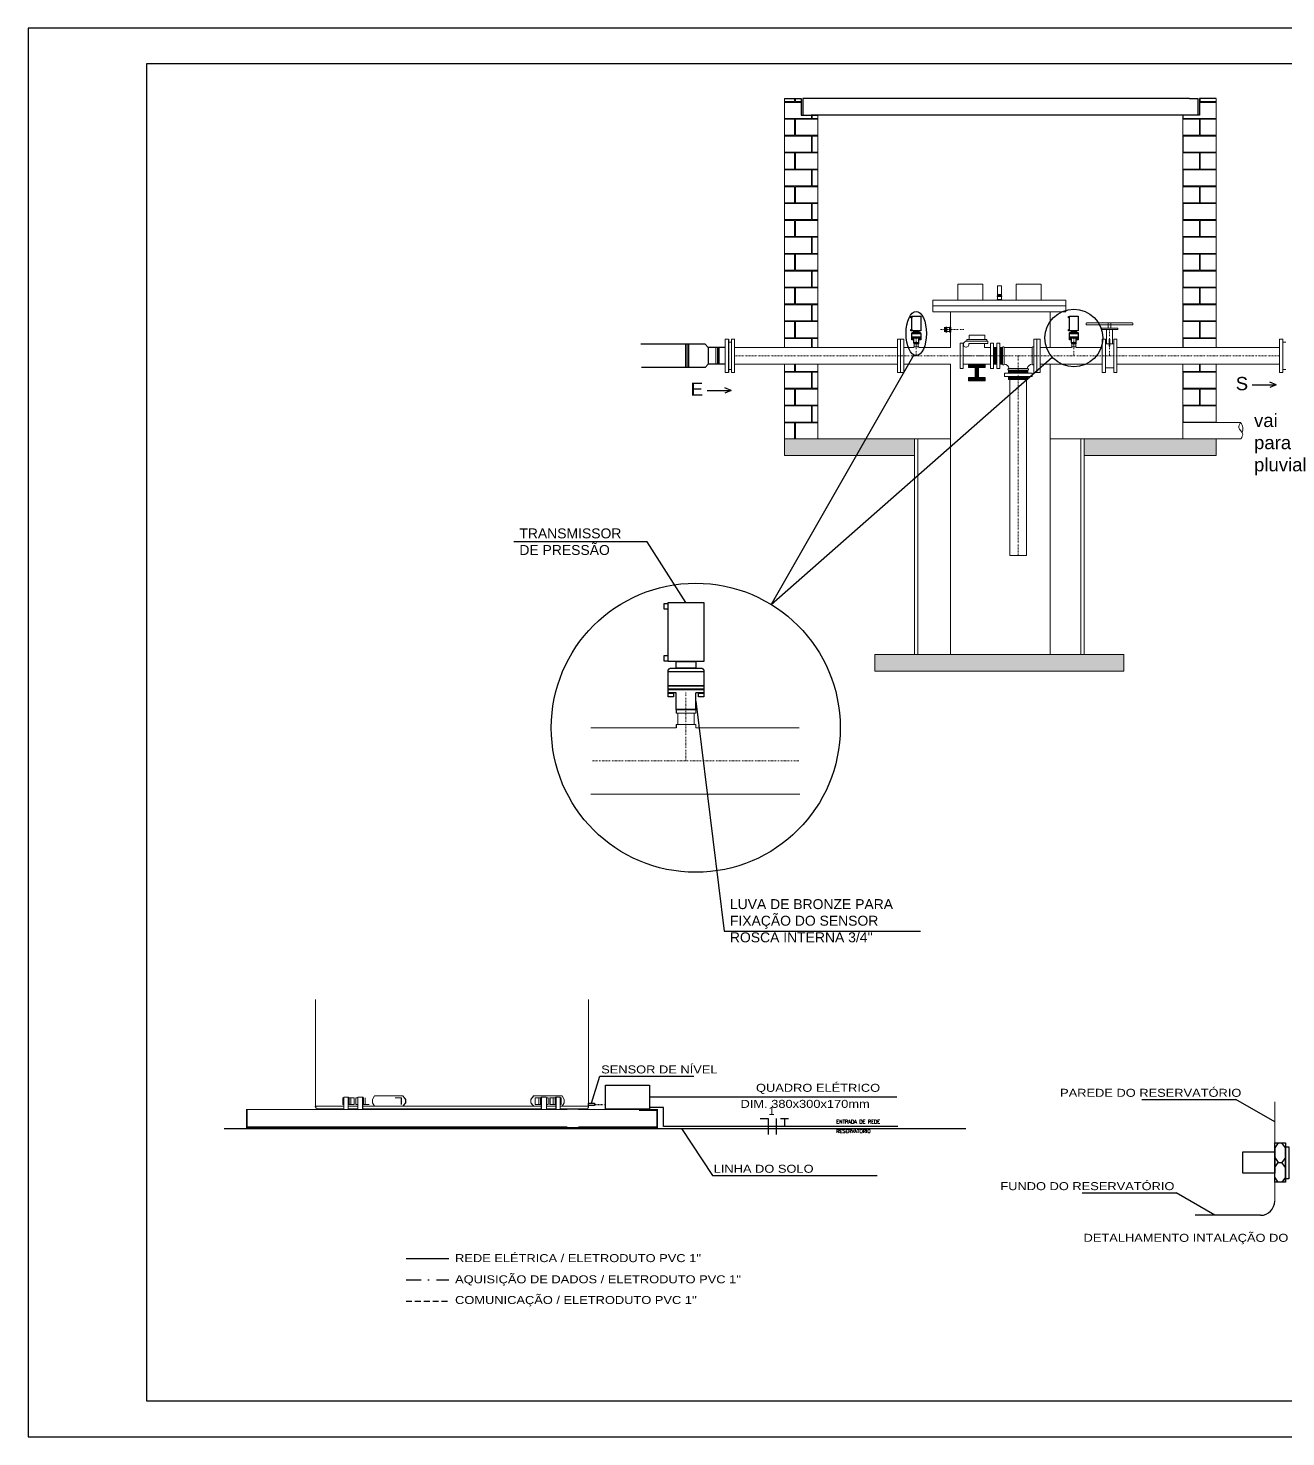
# Model space of a CAD drawing. Header units: millimetres. Extents: x 100 to 940, y 100 to 694.
# Drawn here: x 100 to 630, y 100 to 694 of the extents above; entities that cross this region are included whole.
import ezdxf
from ezdxf.enums import TextEntityAlignment as Align

# ---------------------------------------------------------------- set-up
doc = ezdxf.new("R2010")
doc.units = ezdxf.units.MM
doc.linetypes.add('DASHDOT', pattern=[25.4, 12.7, -6.35, 0, -6.35])
doc.linetypes.add('DASHED', pattern=[0.75, 0.5, -0.25])
for name, color, linetype in [('25', 2, 'Continuous'), ('ELE', 7, 'Continuous'), ('TXT', 2, 'Continuous')]:
    doc.layers.add(name, color=color, linetype=linetype)
for name, color, linetype, lineweight in [('BAR-EIXOS', 8, 'DASHDOT', 13), ('BAR-PECAS', 4, 'Continuous', 13), ('EQUIP', 200, 'Continuous', 15), ('ESTRUT', 136, 'Continuous', 15), ('MANTA', 252, 'Continuous', 15), ('REG120-160', 4, 'Continuous', 13)]:
    doc.layers.add(name, color=color, linetype=linetype, lineweight=lineweight)
doc.styles.add('25CL', font='ROMANS.shx', dxfattribs={"height": 2.5})
doc.styles.add('ACAD', font='ACADFON1.SHX')
doc.styles.add('REGUA120', font='ROMNS850', dxfattribs={"width": 1.2})
doc.styles.get("Standard").update_dxf_attribs({"font": 'arial.ttf'})

msp = doc.modelspace()

# ---------------------------------------------------------------- hatches: boundary and pattern name
at = {"lineweight": 9}
h = msp.add_hatch(dxfattribs=at)
h.set_pattern_fill('AR-B816C', color=20, scale=0.035, style=0)
h.set_pattern_definition([(0, (8758.834, 6658.0705), (7.112, 7.112), [13.890625, -0.333375]), (0, (8751.722, 6658.404), (7.112, 7.112), [13.890625, -0.333375]), (90, (8758.834, 6658.0705), (-7.112, 7.112), [-7.445375, 6.778625]), (90, (8758.501, 6658.0705), (-7.112, 7.112), [-7.445375, 6.778625])])
h.paths.add_polyline_path([(432.95, 657.3), (425.95, 657.3), (425.95, 664.3), (418.95, 664.3), (418.95, 559.3), (432.95, 559.3)])
h.paths.add_polyline_path([(432.95, 552.3), (418.95, 552.3), (418.95, 520.8), (429.45, 520.8), (432.95, 520.8)])
h.paths.add_polyline_path([(600.95, 664.3), (593.95, 664.3), (593.95, 657.3), (586.95, 657.3), (586.95, 559.29), (600.95, 559.29)])
h.paths.add_polyline_path([(600.95, 552.29), (598.99, 552.29), (586.95, 552.29), (586.95, 527.67), (600.95, 527.67)])
h = msp.add_hatch(dxfattribs=at)
h.set_pattern_fill('AR-CONC', color=256, scale=0.035, style=0)
h.set_pattern_definition([(50, (8744.783, 6678.022), (6.3764634, -0.557868), [0.66675, -7.33425]), (355, (8744.783, 6678.022), (-1.233499, 6.6869825), [0.5334, -5.8674]), (100.451, (8745.314, 6677.9757), (5.1429876, 6.129084), [0.56665, -6.23315]), (46.1842, (8744.783, 6679.8), (9.4877664, -1.4714815), [1.000125, -11.001375]), (96.6356, (8745.5735, 6679.678), (8.309148, 8.6598945), [0.849975, -9.349725]), (351.184, (8744.783, 6679.8), (8.309161, 8.659879), [0.8001, -8.8011]), (21, (8745.672, 6679.3557), (5.3065208, -3.5792931), [0.66675, -7.33425]), (326, (8745.672, 6679.3557), (2.163071, 6.446579), [0.5334, -5.8674]), (71.4514, (8746.114, 6679.0574), (7.469577, 2.8673), [0.56665, -6.23315]), (37.5, (8744.7829, 6678.0222), (0.1081011, 2.95942636), [0, -5.79628, 0, -5.9563, 0, -5.889625]), (7.5, (8744.783, 6678.0222), (2.3386882, 3.5063201), [0, -3.39598, 0, -5.66293, 0, -2.244725]), (327.5, (8742.8004, 6678.0222), (4.74567083, -0.20050604), [0, -2.2225, 0, -6.9342, 0, -9.20115]), (317.5, (8741.9114, 6678.022), (5.1845213, 0.8899272), [0, -2.88925, 0, -4.60502, 0, -6.53415])])
h.paths.add_polyline_path([(473.83, 520.8), (429.45, 520.8), (418.95, 520.8), (418.95, 513.8), (473.83, 513.8)])
h.paths.add_polyline_path([(600.95, 520.8), (545.28, 520.8), (545.28, 513.8), (600.95, 513.8)])
h.paths.add_polyline_path([(562.06, 429.8), (457.06, 429.8), (457.06, 422.8), (562.06, 422.8)])
at = {"layer": 'BAR-PECAS', "lineweight": 9, "ltscale": 0.05}
msp.add_hatch(color=256, dxfattribs=at).paths.add_polyline_path([(500.78, 550.9), (503.58, 550.9), (503.58, 552.3), (496.58, 552.3), (496.58, 550.9), (499.38, 550.9), (499.38, 546.7), (496.58, 546.7), (496.58, 545.3), (503.58, 545.3), (503.58, 546.7), (500.78, 546.7)])

# ---------------------------------------------------------------- linework, layer by layer
at = {"color": 1}
for p, q in [((472.63, 565.21), (476.41, 565.21)), ((539.09, 565.2), (542.87, 565.2)), ((369.86, 422.62), (384.98, 422.62))]:
    msp.add_line(p, q, dxfattribs=at)
for p, q in [((385.54, 560.73), (358.42, 560.73)), ((377.84, 560.73), (377.84, 550.86)), ((378.49, 560.73), (378.49, 550.86)), ((385.54, 560.73), (386.82, 559.3)), ((394.01, 559.3), (386.82, 559.3)), ((386.82, 559.3), (386.82, 552.3)), ((390.65, 559.3), (390.65, 552.3)), ((391.3, 559.3), (391.3, 552.3)), ((395.32, 562.8), (395.32, 548.79)), ((473.52, 556.15), (413.31, 450.97)), ((413.31, 450.97), (531.86, 555.28)), ((385.54, 550.86), (358.72, 550.86)), ((385.54, 550.86), (386.82, 552.3)), ((394.01, 552.3), (386.82, 552.3)), ((386.39, 541.18), (396.42, 541.18)), ((396.42, 541.18), (393.75, 542.35)), ((396.42, 541.18), (393.75, 540.02)), ((616.25, 543.55), (626.28, 543.55)), ((626.28, 543.55), (623.61, 544.71)), ((626.28, 543.55), (623.61, 542.39)), ((361.11, 477.32), (304.79, 477.32)), ((377.42, 451.74), (361.11, 477.32)), ((381.54, 410.16), (393.58, 313.19)), ((393.58, 313.19), (476.27, 313.19)), ((337.63, 240.73), (341.11, 252.12)), ((341.11, 252.12), (380.7, 252.12)), ((466.35, 243.19), (362.07, 243.19)), ((569.68, 242.26), (609.27, 242.26)), ((625.7, 232.75), (609.27, 242.26)), ((182.72, 230.04), (495.5, 230.04)), ((375.47, 230.04), (388.54, 210.25)), ((388.54, 210.25), (458.09, 210.25)), ((544.48, 202.91), (584.07, 202.91)), ((600.51, 193.4), (584.07, 202.91))]:
    msp.add_line(p, q)
at = {"color": 2}
for p, q in [((473.49, 561.22), (473.49, 562.97)), ((475.55, 561.22), (473.49, 561.22)), ((475.55, 561.22), (475.55, 562.97)), ((539.95, 561.21), (539.95, 562.96)), ((542.01, 561.21), (539.95, 561.21)), ((542.01, 561.21), (542.01, 562.96)), ((373.3, 406.66), (373.3, 413.66)), ((381.54, 406.66), (381.54, 413.66)), ((381.54, 406.66), (373.3, 406.66)), ((627.2, 223.92), (625.7, 221.86)), ((625.7, 221.86), (625.7, 217.72)), ((630.2, 221.86), (628.7, 223.92)), ((625.7, 217.72), (627.2, 215.67)), ((625.7, 213.61), (627.2, 215.67)), ((627.2, 215.67), (628.7, 215.67)), ((630.2, 217.72), (628.7, 215.67)), ((630.2, 213.61), (628.7, 215.67)), ((627.2, 207.42), (625.7, 209.47)), ((630.2, 209.47), (628.7, 207.42)), ((630.2, 207.42), (630.2, 209.47))]:
    msp.add_line(p, q, dxfattribs=at)
at = {"color": 2, "linetype": 'DASHDOT', "ltscale": 0.05}
msp.add_line((338.9, 240.19), (343.53, 240.19), dxfattribs=at)
at = {"color": 5}
for p, q in [((367.99, 238.82), (362.07, 238.82)), ((367.99, 230.86), (367.99, 238.82)), ((466.79, 230.86), (367.99, 230.86)), ((259.36, 175.25), (277.36, 175.25))]:
    msp.add_line(p, q, dxfattribs=at)
at = {"color": 6}
msp.add_line((619.7, 193.4), (592.21, 193.4), dxfattribs=at)
at = {"color": 2, "linetype": 'DASHDOT', "ltscale": 0.5}
msp.add_line((259.36, 166.25), (277.36, 166.25), dxfattribs=at)
at = {"color": 4, "linetype": 'DASHED', "ltscale": 5}
msp.add_line((259.36, 157.25), (277.36, 157.25), dxfattribs=at)
for points in [[(100, 100), (940, 100), (940, 693.94), (100, 693.94)], [(150, 679), (925, 679), (925, 115), (150, 115)], [(343.53, 238.11), (343.53, 248.28), (362.07, 248.28), (362.07, 238.11)]]:
    msp.add_lwpolyline(points, close=True)
for points in [[(418.95, 664.3), (425.95, 664.3), (425.95, 657.3), (432.95, 657.3)], [(430.15, 664.3), (426.65, 664.3), (426.65, 657.3), (430.15, 657.3)], [(589.75, 664.3), (589.75, 664.3), (430.15, 664.3)], [(600.95, 664.3), (593.95, 664.3), (593.95, 657.3), (586.95, 657.3)], [(589.75, 664.3), (593.25, 664.3), (593.25, 657.3), (589.75, 657.3)], [(589.75, 657.3), (430.15, 657.3)], [(488.95, 567.87), (488.95, 565.81)]]:
    msp.add_lwpolyline(points)
at = {"color": 252, "true_color": 0x8c8c8c}
for points in [[(472.21, 572.39), (472.6, 572.39), (472.6, 571.8), (472.21, 571.8)], [(538.67, 572.38), (539.06, 572.38), (539.06, 571.79), (538.67, 571.79)], [(472.21, 566.91), (472.6, 566.91), (472.6, 566.33), (472.21, 566.33)], [(538.67, 566.91), (539.06, 566.91), (539.06, 566.32), (538.67, 566.32)], [(473.22, 562.94), (473.22, 562.55), (472.63, 562.55), (472.63, 562.94)], [(476.41, 562.94), (476.41, 562.55), (475.83, 562.55), (475.83, 562.94)], [(539.68, 562.93), (539.68, 562.54), (539.09, 562.54), (539.09, 562.93)], [(542.87, 562.93), (542.87, 562.54), (542.29, 562.54), (542.29, 562.93)], [(368.17, 451.32), (369.72, 451.32), (369.72, 448.99), (368.17, 448.99)], [(368.17, 429.44), (369.72, 429.44), (369.72, 427.1), (368.17, 427.1)], [(372.2, 413.52), (372.2, 411.98), (369.86, 411.98), (369.86, 413.52)], [(384.98, 413.52), (384.98, 411.98), (382.65, 411.98), (382.65, 413.52)]]:
    msp.add_lwpolyline(points, close=True, dxfattribs=at)
at = {"color": 1}
for points in [[(472.63, 566.3), (472.63, 572.49), (476.41, 572.49), (476.41, 566.3)], [(539.09, 566.29), (539.09, 572.48), (542.87, 572.48), (542.87, 566.29)], [(473.49, 566.3), (475.55, 566.3), (475.55, 565.6), (473.49, 565.6)], [(539.95, 566.29), (542.02, 566.29), (542.02, 565.59), (539.95, 565.59)], [(369.86, 426.96), (369.86, 451.74), (384.98, 451.74), (384.98, 426.96)], [(373.29, 426.96), (381.55, 426.96), (381.55, 424.16), (373.29, 424.16)]]:
    msp.add_lwpolyline(points, close=True, dxfattribs=at)
for points in [[(472.98, 565.6), (476.06, 565.6, -0.414214), (476.41, 565.25), (476.41, 563.78, -0.414214), (476.34, 563.71), (472.7, 563.71, -0.414214), (472.63, 563.78), (472.63, 565.25, -0.414214)], [(539.44, 565.59), (542.52, 565.59, -0.414214), (542.87, 565.24), (542.87, 563.77, -0.414214), (542.8, 563.7), (539.16, 563.7, -0.414214), (539.09, 563.77), (539.09, 565.24, -0.414214)], [(472.7, 563.71), (476.34, 563.71, -0.414214), (476.41, 563.64), (476.41, 563.36), (472.63, 563.36), (472.63, 563.64, -0.414214)], [(539.16, 563.7), (542.8, 563.7, -0.414214), (542.87, 563.63), (542.87, 563.35), (539.09, 563.35), (539.09, 563.63, -0.414214)], [(371.26, 424.16), (383.58, 424.16, -0.414214), (384.98, 422.76), (384.98, 416.88, -0.414214), (384.7, 416.6), (370.14, 416.6, -0.414214), (369.86, 416.88), (369.86, 422.76, -0.414214)], [(370.14, 416.6), (384.7, 416.6, -0.414214), (384.98, 416.32), (384.98, 415.2), (369.86, 415.2), (369.86, 416.32, -0.414214)]]:
    msp.add_lwpolyline(points, format="xyb", close=True, dxfattribs=at)
at = {"color": 2}
for points in [[(473.49, 562.97), (472.63, 562.97), (472.63, 563.32), (476.41, 563.32), (476.41, 562.97), (475.55, 562.97)], [(539.95, 562.96), (539.09, 562.96), (539.09, 563.31), (542.87, 563.31), (542.87, 562.96), (542.01, 562.96)], [(373.3, 413.66), (369.86, 413.66), (369.86, 415.06), (384.98, 415.06), (384.98, 413.66), (381.54, 413.66)]]:
    msp.add_lwpolyline(points, dxfattribs=at)
at = {"color": 4}
for points in [[(539.95, 561.18), (539.95, 560.84)], [(539.95, 559.63), (539.95, 559.29)], [(373.3, 406.52), (373.3, 405.15)], [(373.3, 400.34), (373.3, 398.97)]]:
    msp.add_lwpolyline(points, dxfattribs=at)
at = {"color": 2}
for points in [[(336.37, 239.66), (336.37, 240.73), (338.9, 240.73), (338.9, 239.66)], [(625.7, 211.17), (612.2, 211.17), (612.2, 220.17), (625.7, 220.17)], [(630.2, 207.42), (625.7, 207.42), (625.7, 223.92), (630.2, 223.92)], [(631.63, 208.77), (630.2, 208.77), (630.2, 222.27), (631.63, 222.27)]]:
    msp.add_lwpolyline(points, close=True, dxfattribs=at)
for centre, radius in [((540.98, 563.31), 12.16), ((381.54, 398.97), 60.94)]:
    msp.add_circle(centre, radius)
at = {"color": 6}
msp.add_arc((619.7, 199.4), 6, 270, 0, dxfattribs=at)
msp.add_ellipse((474.52, 565.21), major_axis=(0, -9.32), ratio=0.461802)
at = {"layer": 'BAR-EIXOS', "lineweight": 13, "ltscale": 0.05}
for p, q in [((484.76, 566.84), (494.64, 566.84)), ((556.03, 555.79), (556.03, 566.72)), ((556.03, 555.79), (556.03, 566.72)), ((474.52, 555.8), (474.52, 563.03)), ((540.98, 555.79), (540.98, 563.02)), ((627.78, 555.8), (397.93, 555.8)), ((493.01, 555.8), (511.62, 555.8)), ((517.52, 471.56), (517.52, 555.79)), ((377.42, 384.97), (377.42, 413.9)), ((424.97, 384.97), (337.86, 384.97))]:
    msp.add_line(p, q, dxfattribs=at)
at = {"layer": 'BAR-PECAS', "ltscale": 0.05}
for p, q in [((418.95, 664.3), (418.95, 559.3)), ((600.95, 664.3), (600.95, 559.29)), ((432.95, 657.3), (432.95, 559.3)), ((586.95, 657.3), (586.95, 559.29)), ((492.07, 586.07), (492.07, 579.2)), ((502.61, 586.07), (492.11, 586.07)), ((502.61, 586.07), (502.61, 579.2)), ((508.75, 585.32), (510.47, 585.32)), ((508.75, 585.32), (510.47, 585.32)), ((508.75, 582.57), (508.75, 585.32)), ((508.75, 582.57), (508.75, 585.32)), ((508.75, 581.89), (508.75, 582.57)), ((508.75, 581.89), (508.75, 582.57)), ((510.47, 581.89), (510.47, 585.32)), ((510.47, 581.89), (510.47, 585.32)), ((516.61, 586.07), (527.11, 586.07)), ((516.61, 586.07), (516.61, 579.2)), ((527.15, 586.07), (527.15, 579.2)), ((481.56, 579.2), (537.66, 579.2)), ((481.56, 579.2), (537.55, 579.2)), ((481.56, 576.8), (481.56, 579.2)), ((481.56, 576.8), (481.56, 579.2)), ((481.56, 576.8), (537.66, 576.8)), ((537.55, 576.8), (481.56, 576.8)), ((481.56, 576.8), (537.55, 576.8)), ((481.56, 576.8), (537.55, 576.8)), ((537.55, 576.8), (481.56, 576.8)), ((481.56, 576.8), (537.55, 576.8)), ((481.56, 574.39), (481.56, 576.8)), ((481.56, 574.39), (481.56, 576.8)), ((510.64, 581.09), (508.58, 581.09)), ((510.64, 581.09), (508.58, 581.09)), ((508.58, 581.09), (508.58, 580.75)), ((508.58, 581.09), (508.58, 580.75)), ((508.75, 580.75), (508.58, 580.75)), ((508.75, 580.75), (508.58, 580.75)), ((510.64, 579.54), (508.58, 579.54)), ((510.64, 579.54), (508.58, 579.54)), ((508.58, 579.54), (508.58, 579.2)), ((508.58, 579.54), (508.58, 579.2)), ((508.75, 579.2), (508.58, 579.2)), ((508.75, 579.2), (508.58, 579.2)), ((508.75, 581.89), (508.75, 581.09)), ((508.75, 581.89), (508.75, 581.09)), ((508.75, 581.66), (510.47, 581.66)), ((508.75, 581.66), (510.47, 581.66)), ((510.47, 581.6), (508.75, 581.6)), ((510.47, 581.6), (508.75, 581.6)), ((510.47, 581.5), (508.75, 581.5)), ((510.47, 581.5), (508.75, 581.5)), ((510.47, 581.4), (508.75, 581.4)), ((510.47, 581.4), (508.75, 581.4)), ((510.47, 581.3), (508.75, 581.3)), ((510.47, 581.3), (508.75, 581.3)), ((510.47, 581.19), (508.75, 581.19)), ((510.47, 581.19), (508.75, 581.19)), ((508.75, 580.75), (510.47, 580.75)), ((508.75, 580.75), (510.47, 580.75)), ((508.75, 579.54), (508.75, 580.75)), ((508.75, 579.54), (508.75, 580.75)), ((508.75, 579.2), (510.47, 579.2)), ((508.75, 579.2), (510.47, 579.2)), ((510.47, 581.09), (510.47, 581.89)), ((510.47, 581.09), (510.47, 581.89)), ((510.47, 579.54), (510.47, 580.75)), ((510.47, 580.75), (510.64, 580.75)), ((510.47, 580.75), (510.64, 580.75)), ((510.47, 579.54), (510.47, 580.75)), ((510.47, 579.2), (510.64, 579.2)), ((510.47, 579.2), (510.64, 579.2)), ((510.64, 581.09), (510.64, 580.75)), ((510.64, 581.09), (510.64, 580.75)), ((510.64, 579.54), (510.64, 579.2)), ((510.64, 579.54), (510.64, 579.2)), ((537.66, 576.8), (537.66, 579.2)), ((537.66, 574.39), (537.66, 576.8)), ((481.56, 574.39), (488.95, 574.39)), ((481.56, 574.39), (488.95, 574.39)), ((488.95, 574.39), (530.95, 574.39)), ((488.95, 559.3), (488.95, 574.39)), ((488.95, 559.3), (488.95, 574.39)), ((530.16, 574.39), (537.66, 574.39)), ((530.16, 574.39), (537.55, 574.39)), ((530.95, 574.39), (530.95, 559.29)), ((487.06, 567.7), (486.26, 567.7)), ((487.06, 567.7), (486.26, 567.7)), ((486.26, 565.99), (487.06, 565.99)), ((486.26, 565.99), (487.06, 565.99)), ((486.49, 565.99), (486.49, 567.7)), ((486.49, 565.99), (486.49, 567.7)), ((486.54, 567.7), (486.54, 565.99)), ((486.54, 567.7), (486.54, 565.99)), ((486.65, 567.7), (486.65, 565.99)), ((486.65, 567.7), (486.65, 565.99)), ((486.75, 567.7), (486.75, 565.99)), ((486.75, 567.7), (486.75, 565.99)), ((486.85, 567.7), (486.85, 565.99)), ((486.85, 567.7), (486.85, 565.99)), ((486.96, 567.7), (486.96, 565.99)), ((486.96, 567.7), (486.96, 565.99)), ((486.96, 567.7), (486.96, 565.99)), ((486.96, 567.7), (486.96, 565.99)), ((487.06, 567.87), (487.06, 565.81)), ((487.06, 567.87), (487.06, 565.81)), ((487.06, 567.87), (487.06, 565.81)), ((487.06, 567.87), (487.06, 565.81)), ((487.06, 567.87), (487.06, 565.81)), ((487.06, 567.87), (487.06, 565.81)), ((487.06, 567.87), (487.4, 567.87)), ((487.06, 567.87), (487.4, 567.87)), ((487.06, 567.87), (487.4, 567.87)), ((487.06, 567.87), (487.4, 567.87)), ((487.06, 567.87), (487.4, 567.87)), ((487.06, 567.87), (487.4, 567.87)), ((487.06, 565.81), (487.4, 565.81)), ((487.06, 565.81), (487.4, 565.81)), ((487.06, 565.81), (487.4, 565.81)), ((487.06, 565.81), (487.4, 565.81)), ((487.06, 565.81), (487.4, 565.81)), ((487.06, 565.81), (487.4, 565.81)), ((487.4, 567.7), (487.4, 567.87)), ((487.4, 567.7), (487.4, 567.87)), ((487.4, 567.7), (487.4, 567.87)), ((487.4, 567.7), (487.4, 567.87)), ((487.4, 567.7), (487.4, 567.87)), ((487.4, 567.7), (487.4, 567.87)), ((487.4, 565.99), (487.4, 567.7)), ((487.4, 565.99), (487.4, 567.7)), ((487.4, 565.99), (487.4, 567.7)), ((487.4, 565.99), (487.4, 567.7)), ((487.4, 565.99), (487.4, 567.7)), ((487.4, 565.99), (487.4, 567.7)), ((488.6, 567.7), (487.4, 567.7)), ((488.6, 567.7), (487.4, 567.7)), ((488.6, 567.7), (487.4, 567.7)), ((488.6, 567.7), (487.4, 567.7)), ((488.6, 567.7), (487.4, 567.7)), ((488.6, 567.7), (487.4, 567.7)), ((488.6, 565.99), (487.4, 565.99)), ((488.6, 565.99), (487.4, 565.99)), ((488.6, 565.99), (487.4, 565.99)), ((487.4, 565.99), (487.4, 565.81)), ((487.4, 565.99), (487.4, 565.81)), ((487.4, 565.99), (487.4, 565.81)), ((487.4, 565.99), (487.4, 565.81)), ((487.4, 565.99), (487.4, 565.81)), ((487.4, 565.99), (487.4, 565.81)), ((488.6, 565.99), (487.4, 565.99)), ((488.6, 565.99), (487.4, 565.99)), ((488.6, 565.99), (487.4, 565.99)), ((488.6, 567.87), (488.6, 565.81)), ((488.6, 567.87), (488.6, 565.81)), ((488.6, 567.87), (488.95, 567.87)), ((488.6, 567.87), (488.95, 567.87)), ((488.6, 565.81), (488.95, 565.81)), ((488.6, 565.81), (488.95, 565.81)), ((496.77, 564.45), (496.77, 562.73)), ((500.08, 564.45), (496.77, 564.45)), ((500.08, 564.45), (496.77, 564.45)), ((496.77, 564.45), (496.77, 562.73)), ((500.08, 564.45), (503.4, 564.45)), ((500.08, 564.45), (503.4, 564.45)), ((503.4, 564.45), (503.4, 562.73)), ((503.4, 564.45), (503.4, 562.73)), ((559.53, 567.46), (552.52, 567.46)), ((559.53, 567.46), (552.52, 567.46)), ((552.52, 567.46), (552.52, 566.85)), ((552.52, 567.46), (552.52, 566.85)), ((552.52, 566.85), (559.53, 566.85)), ((552.52, 566.85), (559.53, 566.85)), ((557.25, 566.85), (554.8, 566.85)), ((557.25, 566.85), (554.8, 566.85)), ((554.8, 566.85), (554.8, 560.8)), ((554.8, 566.85), (554.8, 560.8)), ((556.57, 569.66), (555.49, 569.66)), ((556.57, 569.66), (555.49, 569.66)), ((555.49, 569.66), (555.49, 567.46)), ((555.49, 569.66), (555.49, 567.46)), ((555.49, 567.46), (556.57, 567.46)), ((555.49, 567.46), (556.57, 567.46)), ((556.57, 567.46), (556.57, 569.66)), ((556.57, 567.46), (556.57, 569.66)), ((557.25, 560.8), (557.25, 566.85)), ((557.25, 560.8), (557.25, 566.85)), ((559.53, 566.85), (559.53, 567.46)), ((559.53, 566.85), (559.53, 567.46)), ((377.18, 560.73), (377.18, 550.86)), ((390, 559.3), (390, 552.3)), ((395.32, 562.8), (394.01, 562.8)), ((394.01, 562.8), (394.01, 548.79)), ((396.63, 561.61), (395.33, 561.61)), ((397.93, 562.8), (396.62, 562.8)), ((396.62, 562.8), (396.62, 548.79)), ((396.62, 548.79), (396.62, 562.8)), ((397.93, 548.79), (397.93, 562.8)), ((466.62, 559.3), (397.93, 559.3)), ((467.93, 562.79), (466.62, 562.79)), ((467.93, 562.79), (466.62, 562.79)), ((466.62, 562.79), (466.62, 548.79)), ((467.93, 562.79), (467.93, 548.78)), ((467.93, 548.79), (467.93, 562.79)), ((467.93, 562.79), (469.23, 562.79)), ((467.93, 562.79), (469.23, 562.79)), ((467.93, 559.84), (467.93, 551.73)), ((469.23, 548.78), (469.23, 562.79)), ((469.23, 551.73), (469.23, 559.84)), ((473.49, 559.3), (469.23, 559.3)), ((475.55, 561.19), (473.49, 561.19)), ((475.55, 561.19), (473.49, 561.19)), ((475.55, 561.19), (473.49, 561.19)), ((475.55, 561.19), (473.49, 561.19)), ((475.55, 561.19), (473.49, 561.19)), ((475.55, 561.19), (473.49, 561.19)), ((473.49, 561.19), (473.49, 560.84)), ((473.49, 561.19), (473.49, 560.84)), ((473.49, 561.19), (473.49, 560.84)), ((473.49, 561.19), (473.49, 560.84)), ((473.49, 561.19), (473.49, 560.84)), ((473.49, 561.19), (473.49, 560.84)), ((473.66, 560.84), (473.49, 560.84)), ((473.66, 560.84), (473.49, 560.84)), ((473.66, 560.84), (473.49, 560.84)), ((473.66, 560.84), (473.49, 560.84)), ((473.66, 560.84), (473.49, 560.84)), ((473.66, 560.84), (473.49, 560.84)), ((475.55, 559.64), (473.49, 559.64)), ((475.55, 559.64), (473.49, 559.64)), ((473.49, 559.64), (473.49, 559.3)), ((473.49, 559.64), (473.49, 559.3)), ((473.66, 560.84), (475.38, 560.84)), ((473.66, 560.84), (475.38, 560.84)), ((473.66, 560.84), (475.38, 560.84)), ((473.66, 560.84), (475.38, 560.84)), ((473.66, 560.84), (475.38, 560.84)), ((473.66, 560.84), (475.38, 560.84)), ((473.66, 559.64), (473.66, 560.84)), ((473.66, 559.64), (473.66, 560.84)), ((473.66, 559.64), (473.66, 560.84)), ((473.66, 559.64), (473.66, 560.84)), ((473.66, 559.64), (473.66, 560.84)), ((473.66, 559.64), (473.66, 560.84)), ((475.38, 559.64), (475.38, 560.84)), ((475.38, 559.64), (475.38, 560.84)), ((475.38, 559.64), (475.38, 560.84)), ((475.38, 560.84), (475.55, 560.84)), ((475.38, 560.84), (475.55, 560.84)), ((475.38, 560.84), (475.55, 560.84)), ((475.38, 560.84), (475.55, 560.84)), ((475.38, 560.84), (475.55, 560.84)), ((475.38, 560.84), (475.55, 560.84)), ((475.38, 559.64), (475.38, 560.84)), ((475.38, 559.64), (475.38, 560.84)), ((475.38, 559.64), (475.38, 560.84)), ((475.55, 561.19), (475.55, 560.84)), ((475.55, 561.19), (475.55, 560.84)), ((475.55, 561.19), (475.55, 560.84)), ((475.55, 561.19), (475.55, 560.84)), ((475.55, 561.19), (475.55, 560.84)), ((475.55, 561.19), (475.55, 560.84)), ((475.55, 559.64), (475.55, 559.3)), ((475.55, 559.64), (475.55, 559.3)), ((488.95, 559.3), (475.55, 559.3)), ((494.31, 561.08), (493.01, 561.08)), ((494.31, 561.08), (493.01, 561.08)), ((493.01, 561.08), (493.01, 553.46)), ((493.01, 561.08), (493.01, 550.51)), ((494.31, 550.51), (494.31, 561.08)), ((495.22, 562.03), (495.22, 561.68)), ((495.22, 562.03), (504.68, 562.03)), ((495.22, 562.03), (504.68, 562.03)), ((495.22, 562.03), (495.22, 561.68)), ((495.89, 562.73), (495.89, 562.03)), ((500.08, 562.73), (495.89, 562.73)), ((500.08, 562.73), (495.89, 562.73)), ((495.89, 562.73), (495.89, 562.03)), ((499.95, 561), (496.64, 561)), ((499.95, 561), (496.64, 561)), ((499.95, 561), (504.68, 561)), ((499.95, 561), (504.68, 561)), ((500.08, 562.73), (504.28, 562.73)), ((500.08, 562.73), (504.28, 562.73)), ((503.31, 561), (503.31, 559.3)), ((504.68, 561), (503.31, 561)), ((504.68, 561), (503.31, 561)), ((503.31, 561), (503.31, 559.3)), ((503.31, 559.3), (505.86, 559.3)), ((503.31, 559.3), (505.86, 559.3)), ((504.28, 562.73), (504.28, 562.03)), ((504.28, 562.73), (504.28, 562.03)), ((504.68, 562.03), (504.68, 561)), ((504.68, 562.03), (504.68, 561)), ((507.16, 561.08), (505.86, 561.08)), ((507.16, 561.08), (505.86, 561.08)), ((505.86, 561.08), (505.86, 550.51)), ((507.16, 550.51), (507.16, 561.08)), ((507.16, 559.3), (508.47, 559.3)), ((507.16, 559.3), (508.47, 559.3)), ((507.44, 559.3), (507.44, 552.3)), ((507.78, 559.3), (507.78, 552.3)), ((508.12, 559.3), (508.12, 552.3)), ((508.47, 561.08), (509.77, 561.08)), ((508.47, 561.08), (509.77, 561.08)), ((508.47, 550.51), (508.47, 561.08)), ((509.77, 561.08), (509.77, 550.51)), ((509.77, 559.3), (510.93, 559.3)), ((509.77, 559.3), (510.93, 559.3)), ((510.11, 559.3), (510.11, 552.3)), ((510.46, 559.3), (510.46, 552.3)), ((510.8, 559.3), (510.8, 552.3)), ((510.93, 559.29), (510.93, 552.23)), ((523.43, 559.29), (511.61, 559.29)), ((511.61, 559.29), (511.62, 552.29)), ((523.43, 559.29), (523.43, 552.29)), ((524.12, 562.79), (525.42, 562.79)), ((524.12, 562.79), (525.42, 562.79)), ((524.12, 551.73), (524.12, 562.79)), ((524.12, 548.79), (524.12, 562.79)), ((525.42, 562.79), (526.73, 562.79)), ((525.42, 562.79), (526.73, 562.79)), ((525.42, 562.79), (525.42, 551.73)), ((525.42, 551.73), (525.42, 562.79)), ((525.42, 551.73), (525.42, 562.79)), ((525.42, 562.79), (525.42, 548.79)), ((526.73, 562.79), (526.73, 551.73)), ((526.73, 562.79), (526.73, 548.79)), ((530.95, 559.29), (526.73, 559.29)), ((530.95, 559.29), (539.95, 559.29)), ((542.01, 561.18), (539.95, 561.18)), ((542.01, 561.18), (539.95, 561.18)), ((542.01, 561.18), (539.95, 561.18)), ((542.01, 561.18), (539.95, 561.18)), ((542.01, 561.18), (539.95, 561.18)), ((542.01, 561.18), (539.95, 561.18)), ((542.01, 561.18), (539.95, 561.18)), ((542.01, 561.18), (539.95, 561.18)), ((542.01, 561.18), (539.95, 561.18)), ((542.01, 561.18), (539.95, 561.18)), ((540.13, 559.63), (540.13, 560.84)), ((540.13, 559.63), (540.13, 560.84)), ((540.13, 560.84), (541.84, 560.84)), ((540.13, 560.84), (541.84, 560.84)), ((540.13, 560.84), (541.84, 560.84)), ((540.13, 560.84), (541.84, 560.84)), ((540.13, 559.63), (540.13, 560.84)), ((540.13, 559.63), (540.13, 560.84)), ((541.84, 559.63), (541.84, 560.84)), ((541.84, 559.63), (541.84, 560.84)), ((541.84, 560.84), (542.01, 560.84)), ((541.84, 560.84), (542.01, 560.84)), ((541.84, 560.84), (542.01, 560.84)), ((541.84, 560.84), (542.01, 560.84)), ((541.84, 559.63), (541.84, 560.84)), ((541.84, 559.63), (541.84, 560.84)), ((542.01, 561.18), (542.01, 560.84)), ((542.01, 561.18), (542.01, 560.84)), ((542.01, 561.18), (542.01, 560.84)), ((542.01, 561.18), (542.01, 560.84)), ((542.01, 559.63), (542.01, 559.29)), ((542.01, 559.63), (542.01, 559.29)), ((552.9, 559.29), (542.01, 559.29)), ((554.28, 562.79), (552.97, 562.79)), ((554.28, 562.79), (552.97, 562.79)), ((552.97, 562.79), (552.97, 548.79)), ((552.97, 559.85), (552.97, 551.73)), ((554.28, 548.79), (554.28, 562.79)), ((554.28, 560.8), (555.85, 560.8)), ((554.28, 560.8), (555.85, 560.8)), ((554.28, 551.73), (554.28, 559.85)), ((556.2, 562.79), (555.85, 562.79)), ((556.2, 562.79), (555.85, 562.79)), ((555.85, 562.79), (555.85, 559.86)), ((555.85, 562.79), (555.85, 559.86)), ((555.85, 559.86), (556.2, 559.86)), ((555.85, 559.86), (556.2, 559.86)), ((556.2, 559.86), (556.2, 562.79)), ((556.2, 559.86), (556.2, 562.79)), ((556.2, 560.8), (557.78, 560.8)), ((556.2, 560.8), (557.78, 560.8)), ((559.08, 562.79), (557.78, 562.79)), ((559.08, 562.79), (557.78, 562.79)), ((557.78, 562.79), (557.78, 548.79)), ((557.78, 559.85), (557.78, 551.73)), ((559.08, 548.79), (559.08, 562.79)), ((559.08, 551.73), (559.08, 559.85)), ((559.08, 559.29), (603.07, 559.29)), ((559.08, 559.29), (627.78, 559.29)), ((614.67, 559.29), (598.99, 559.29)), ((627.78, 562.79), (627.78, 548.79)), ((629.08, 562.79), (627.78, 562.79)), ((629.07, 561.61), (630.38, 561.61)), ((629.08, 548.79), (629.08, 562.79)), ((629.08, 562.79), (629.08, 548.79)), ((466.62, 557.87), (466.62, 549.75)), ((467.93, 549.75), (467.93, 557.87)), ((494.31, 553.46), (494.31, 558.14)), ((505.86, 558.14), (505.86, 553.46)), ((507.16, 553.46), (507.16, 558.14)), ((507.44, 556.35), (507.44, 555.24)), ((507.78, 556.35), (507.78, 555.24)), ((508.12, 556.35), (508.12, 555.24)), ((508.47, 553.46), (508.47, 558.14)), ((509.77, 558.14), (509.77, 553.46)), ((510.11, 556.35), (510.11, 555.24)), ((510.46, 556.35), (510.46, 555.24)), ((510.8, 556.35), (510.8, 555.24)), ((510.93, 556.35), (510.93, 555.23)), ((511.61, 556.35), (511.62, 555.23)), ((523.43, 556.35), (523.43, 555.23)), ((524.12, 556.35), (524.12, 555.23)), ((524.12, 556.35), (524.12, 555.23)), ((394.01, 548.79), (395.32, 548.79)), ((394.01, 548.79), (395.32, 548.79)), ((396.63, 549.98), (395.33, 549.98)), ((396.62, 548.79), (397.93, 548.79)), ((396.62, 548.79), (397.93, 548.79)), ((397.93, 552.3), (464.22, 552.3)), ((403.12, 552.3), (466.62, 552.3)), ((418.95, 552.3), (418.95, 513.8)), ((432.95, 552.3), (432.95, 520.8)), ((466.62, 548.79), (467.93, 548.79)), ((466.62, 548.79), (467.93, 548.79)), ((467.93, 548.78), (469.23, 548.78)), ((467.93, 548.78), (469.23, 548.78)), ((469.23, 552.3), (488.95, 552.3)), ((470.33, 552.3), (488.95, 552.3)), ((488.95, 429.8), (488.95, 552.3)), ((493.01, 550.51), (494.31, 550.51)), ((493.01, 550.51), (494.31, 550.51)), ((494.31, 552.3), (505.86, 552.3)), ((494.31, 552.3), (505.86, 552.3)), ((496.58, 550.9), (496.58, 552.3)), ((496.58, 552.3), (503.58, 552.3)), ((499.38, 550.9), (496.58, 550.9)), ((496.58, 546.7), (499.38, 546.7)), ((496.58, 545.3), (496.58, 546.7)), ((499.38, 546.7), (499.38, 550.9)), ((500.78, 550.9), (500.78, 546.7)), ((503.58, 550.9), (500.78, 550.9)), ((500.78, 546.7), (503.58, 546.7)), ((503.58, 552.3), (503.58, 550.9)), ((503.58, 546.7), (503.58, 545.3)), ((505.86, 550.51), (507.16, 550.51)), ((505.86, 550.51), (507.16, 550.51)), ((507.16, 552.3), (508.47, 552.3)), ((507.16, 552.3), (508.47, 552.3)), ((509.77, 550.51), (508.47, 550.51)), ((509.77, 550.51), (508.47, 550.51)), ((509.77, 552.3), (510.93, 552.3)), ((509.77, 552.3), (510.93, 552.3)), ((511.69, 548.44), (523.36, 548.44)), ((511.69, 548.44), (511.69, 547.14)), ((511.69, 548.44), (511.69, 547.14)), ((511.69, 548.44), (523.36, 548.44)), ((523.36, 547.14), (511.69, 547.14)), ((523.36, 547.14), (511.69, 547.14)), ((513.47, 550.43), (521.59, 550.43)), ((513.47, 550.43), (521.59, 550.43)), ((513.47, 549.75), (521.59, 549.75)), ((513.47, 548.44), (513.47, 549.75)), ((513.47, 548.44), (513.47, 549.75)), ((513.47, 549.75), (521.59, 549.75)), ((513.47, 549.47), (521.58, 549.47)), ((513.47, 549.47), (521.58, 549.47)), ((513.47, 549.13), (521.58, 549.13)), ((513.47, 549.13), (521.58, 549.13)), ((513.47, 548.79), (521.58, 548.79)), ((513.47, 548.79), (521.58, 548.79)), ((513.47, 545.83), (513.47, 547.14)), ((513.47, 545.83), (513.47, 547.14)), ((513.47, 546.79), (521.58, 546.79)), ((513.47, 546.79), (521.58, 546.79)), ((513.47, 546.45), (521.58, 546.45)), ((513.47, 546.45), (521.58, 546.45)), ((521.58, 548.44), (521.58, 549.75)), ((521.58, 548.44), (521.58, 549.75)), ((521.58, 545.83), (521.58, 547.14)), ((521.58, 545.83), (521.58, 547.14)), ((523.36, 548.44), (523.36, 547.14)), ((523.36, 548.44), (523.36, 547.14)), ((525.42, 548.79), (524.12, 548.79)), ((525.42, 548.79), (524.12, 548.79)), ((526.73, 548.79), (525.42, 548.79)), ((526.73, 548.79), (525.42, 548.79)), ((530.95, 552.29), (526.73, 552.29)), ((530.95, 552.29), (552.97, 552.29)), ((530.95, 552.29), (530.95, 429.8)), ((552.97, 548.79), (554.28, 548.79)), ((552.97, 548.79), (554.28, 548.79)), ((557.78, 550.78), (554.28, 550.78)), ((557.78, 550.78), (554.28, 550.78)), ((557.78, 548.79), (559.08, 548.79)), ((557.78, 548.79), (559.08, 548.79)), ((559.08, 552.29), (627.78, 552.29)), ((586.95, 552.29), (586.95, 520.8)), ((614.67, 552.29), (598.99, 552.29)), ((600.95, 552.29), (600.95, 527.67)), ((627.78, 548.79), (629.08, 548.79)), ((627.78, 548.79), (629.08, 548.79)), ((629.07, 549.97), (630.38, 549.97)), ((503.58, 545.3), (496.58, 545.3)), ((513.47, 546.11), (521.58, 546.11)), ((513.47, 546.11), (521.58, 546.11)), ((586.95, 527.67), (611.31, 527.67)), ((587.66, 527.67), (611.31, 527.67)), ((429.45, 520.8), (418.95, 520.8)), ((488.95, 520.8), (429.45, 520.8)), ((473.83, 429.8), (473.83, 520.8)), ((475.21, 429.8), (475.21, 520.8)), ((530.95, 520.8), (600.95, 520.8)), ((530.95, 520.8), (611.42, 520.8)), ((543.9, 429.8), (543.9, 520.8)), ((545.28, 429.8), (545.28, 520.8)), ((545.28, 429.8), (545.28, 520.8)), ((587.66, 520.8), (600.4, 520.8)), ((587.66, 520.8), (600.4, 520.8)), ((600.95, 520.8), (600.95, 513.8)), ((473.83, 513.8), (418.95, 513.8)), ((545.28, 513.8), (600.95, 513.8)), ((457.06, 429.8), (562.06, 429.8)), ((457.06, 422.8), (457.06, 429.8)), ((562.06, 429.8), (562.06, 422.8)), ((562.06, 422.8), (457.06, 422.8)), ((561.08, 422.8), (458.03, 422.8)), ((381.54, 406.52), (373.3, 406.52)), ((381.54, 406.52), (373.3, 406.52)), ((381.54, 406.52), (373.3, 406.52)), ((381.54, 406.52), (373.3, 406.52)), ((381.54, 406.52), (373.3, 406.52)), ((381.54, 406.52), (373.3, 406.52)), ((381.54, 406.52), (373.3, 406.52)), ((381.54, 406.52), (373.3, 406.52)), ((381.54, 406.52), (373.3, 406.52)), ((381.54, 406.52), (373.3, 406.52)), ((373.99, 405.15), (373.3, 405.15)), ((373.99, 405.15), (373.3, 405.15)), ((373.99, 405.15), (373.3, 405.15)), ((373.99, 405.15), (373.3, 405.15)), ((373.99, 400.34), (373.99, 405.15)), ((373.99, 400.34), (373.99, 405.15)), ((373.99, 405.15), (380.85, 405.15)), ((373.99, 405.15), (380.85, 405.15)), ((373.99, 405.15), (380.85, 405.15)), ((373.99, 405.15), (380.85, 405.15)), ((373.99, 400.34), (373.99, 405.15)), ((373.99, 400.34), (373.99, 405.15)), ((380.85, 400.34), (380.85, 405.15)), ((380.85, 400.34), (380.85, 405.15)), ((380.85, 405.15), (381.54, 405.15)), ((380.85, 405.15), (381.54, 405.15)), ((380.85, 405.15), (381.54, 405.15)), ((380.85, 405.15), (381.54, 405.15)), ((380.85, 400.34), (380.85, 405.15)), ((380.85, 400.34), (380.85, 405.15)), ((381.54, 406.52), (381.54, 405.15)), ((381.54, 406.52), (381.54, 405.15)), ((381.54, 406.52), (381.54, 405.15)), ((381.54, 406.52), (381.54, 405.15)), ((337.27, 398.97), (373.3, 398.97)), ((381.54, 400.34), (373.3, 400.34)), ((381.54, 400.34), (373.3, 400.34)), ((381.54, 400.34), (381.54, 398.97)), ((381.54, 400.34), (381.54, 398.97)), ((425.09, 398.97), (381.54, 398.97)), ((337.27, 370.97), (425.37, 370.97))]:
    msp.add_line(p, q, dxfattribs=at)
at = {"layer": 'BAR-PECAS', "color": 4, "ltscale": 0.05}
for p, q in [((540.13, 560.84), (539.95, 560.84)), ((540.13, 560.84), (539.95, 560.84)), ((540.13, 560.84), (539.95, 560.84)), ((540.13, 560.84), (539.95, 560.84)), ((542.01, 559.63), (539.95, 559.63)), ((542.01, 559.63), (539.95, 559.63))]:
    msp.add_line(p, q, dxfattribs=at)
at = {"layer": 'BAR-PECAS', "color": 1, "ltscale": 0.05}
for p, q in [((513.47, 545.83), (521.58, 545.83)), ((514.02, 471.56), (514.02, 545.83)), ((521.02, 471.56), (521.02, 545.83)), ((514.02, 471.56), (521.02, 471.56))]:
    msp.add_line(p, q, dxfattribs=at)
at = {"layer": 'BAR-PECAS', "ltscale": 0.05}
msp.add_lwpolyline([(546.43, 569.66), (565.63, 569.66, -0.414214), (565.85, 569.44), (565.85, 569.01, -0.414214), (565.63, 568.79), (546.43, 568.79, -0.414214), (546.21, 569.01), (546.21, 569.44, -0.414214)], format="xyb", close=True, dxfattribs=at)
msp.add_lwpolyline([(546.43, 569.66), (565.63, 569.66, -0.414214), (565.85, 569.44), (565.85, 569.01, -0.414214), (565.63, 568.79), (546.43, 568.79, -0.414214), (546.21, 569.01), (546.21, 569.44, -0.414214)], format="xyb", close=True, dxfattribs=at)
for centre, radius, start, end in [((495.56, 560.57), 1.16, 107.07922, 21.58813), ((495.56, 560.57), 1.16, 107.07922, 21.58813), ((511.27, 559.29), 0.343, 0.03922, 180.03922), ((511.27, 559.29), 0.343, 0.03922, 180.03922), ((523.78, 559.29), 0.343, 0, 180), ((523.78, 559.29), 0.343, 0, 180), ((511.27, 552.3), 0.343, 179.96078, 359.96078), ((511.27, 552.3), 0.343, 179.96078, 359.96078), ((511.42, 549.96), 2.34, 11.79205, 85.08034), ((511.28, 552.29), 0.343, 359.3107, 0.03922), ((511.28, 552.29), 0.343, 359.3107, 0.03922), ((511.42, 549.96), 2.34, 11.79205, 85.08034), ((513.47, 550.09), 0.343, 90, 270), ((513.47, 550.09), 0.343, 90, 270), ((523.63, 549.95), 2.34, 94.84941, 168.20795), ((523.63, 549.95), 2.34, 94.84941, 168.20795), ((521.58, 550.09), 0.343, 270, 90), ((521.58, 550.09), 0.343, 270, 90), ((523.78, 552.29), 0.343, 180, 0), ((523.78, 552.29), 0.343, 180, 0)]:
    msp.add_arc(centre, radius, start, end, dxfattribs=at)
for points in [[(611.31, 527.67), (610.54, 525.41), (612.18, 523.01), (611.42, 520.8)], [(611.31, 527.67), (610.54, 525.41), (612.18, 523.01), (611.42, 520.8)], [(611.31, 527.67), (612.29, 525.52), (611.96, 523.48)]]:
    msp.add_spline(points, degree=3, dxfattribs=at)
at = {"layer": 'ELE', "color": 7}
for points in [[(408.73, 234.2), (412.07, 234.2), (412.07, 227.52)], [(415.41, 234.2), (415.41, 230.86)], [(417.3, 234.2), (420.64, 234.2)], [(418.97, 234.2), (418.97, 230.86)], [(415.41, 230.86), (415.41, 227.52)]]:
    msp.add_lwpolyline(points, dxfattribs=at)
at = {"layer": 'EQUIP'}
for p, q in [((221.17, 239.39), (221.17, 284.39)), ((336.37, 239.39), (336.37, 284.39)), ((221.96, 239.4), (221.1, 239.4)), ((221.17, 239.39), (233.13, 239.39)), ((233.06, 238.32), (222.18, 238.32)), ((222.25, 238.31), (233.13, 238.31)), ((234.93, 238.07), (231.7, 238.07)), ((231.7, 238.07), (231.7, 237.96)), ((235, 238.06), (231.77, 238.06)), ((231.77, 238.06), (231.77, 237.95)), ((232.72, 242.99), (232.72, 240.11)), ((233.13, 242.99), (232.72, 242.99)), ((233.13, 240.11), (232.72, 240.11)), ((233.13, 243.04), (233.13, 238.06)), ((234.9, 243.17), (233.26, 243.17)), ((233.46, 238.07), (233.46, 237.96)), ((233.53, 238.06), (233.53, 237.95)), ((234.9, 243.17), (235.02, 243.17)), ((234.9, 243.04), (234.9, 238.06)), ((238.94, 239.4), (234.93, 239.4)), ((238.94, 238.32), (234.93, 238.32)), ((234.93, 238.32), (238.94, 238.32)), ((234.93, 238.32), (238.94, 238.32)), ((235, 243.04), (235, 237.95)), ((237.43, 242.99), (235, 242.99)), ((237.43, 240.11), (235, 240.11)), ((235, 239.39), (239.01, 239.39)), ((235, 239.39), (239.01, 239.39)), ((235, 238.31), (239.01, 238.31)), ((235, 238.31), (239.01, 238.31)), ((235.04, 243.04), (235.04, 242.99)), ((235.15, 243.04), (235.15, 242.99)), ((235.33, 242.99), (235.33, 240.11)), ((236.13, 242.99), (236.13, 240.11)), ((237.43, 242.99), (237.43, 240.11)), ((237.43, 242.99), (237.51, 242.99)), ((237.43, 240.11), (237.51, 240.11)), ((237.51, 242.99), (237.51, 240.11)), ((238.23, 242.99), (238.23, 240.11)), ((239.01, 242.99), (238.23, 242.99)), ((239.01, 240.11), (238.23, 240.11)), ((239.01, 243.04), (239.01, 238.06)), ((241.05, 243.17), (239.14, 243.17)), ((239.8, 238.07), (239.8, 237.96)), ((239.87, 238.06), (239.87, 237.95)), ((241.05, 243.17), (241.18, 243.17)), ((241.05, 243.04), (241.05, 238.06)), ((241.16, 243.04), (241.16, 237.95)), ((243.66, 240.11), (241.16, 240.11)), ((241.16, 239.39), (316.39, 239.39)), ((241.16, 238.31), (316.39, 238.31)), ((241.2, 243.04), (241.2, 242.99)), ((241.31, 243.04), (241.31, 242.99)), ((241.48, 242.99), (241.48, 240.11)), ((242.19, 242.99), (242.19, 240.11)), ((243.66, 240.11), (243.74, 240.11)), ((257.35, 242.99), (254.84, 242.99)), ((257.35, 242.99), (257.35, 240.11)), ((257.35, 242.99), (257.42, 242.99)), ((257.42, 242.99), (257.42, 240.11)), ((259.19, 242.27), (259.25, 242.27)), ((259.19, 240.83), (259.25, 240.83)), ((312.05, 242.27), (311.99, 242.27)), ((312.05, 240.83), (311.99, 240.83)), ((313.81, 242.99), (313.81, 240.11)), ((313.88, 242.99), (313.81, 242.99)), ((313.88, 240.11), (313.81, 240.11)), ((313.88, 242.99), (313.88, 240.11)), ((313.88, 242.99), (316.39, 242.99)), ((313.88, 240.11), (316.39, 240.11)), ((315.36, 242.99), (315.36, 240.11)), ((316.07, 242.99), (316.07, 240.11)), ((316.24, 243.04), (316.24, 242.99)), ((316.35, 243.04), (316.35, 242.99)), ((316.5, 243.17), (316.37, 243.17)), ((316.39, 243.04), (316.39, 237.95)), ((316.5, 243.17), (318.41, 243.17)), ((316.5, 243.04), (316.5, 238.06)), ((317.67, 238.06), (317.67, 237.95)), ((318.54, 243.04), (318.54, 238.06)), ((318.54, 242.99), (319.32, 242.99)), ((318.54, 240.11), (319.32, 240.11)), ((318.54, 239.39), (322.54, 239.39)), ((322.54, 239.39), (318.54, 239.39)), ((318.54, 238.31), (322.54, 238.31)), ((322.54, 238.31), (318.54, 238.31)), ((319.32, 242.99), (319.32, 240.11)), ((320.04, 242.99), (320.04, 240.11)), ((320.11, 242.99), (320.04, 242.99)), ((320.11, 240.11), (320.04, 240.11)), ((320.11, 242.99), (320.11, 240.11)), ((320.11, 242.99), (322.54, 242.99)), ((320.11, 240.11), (322.54, 240.11)), ((321.41, 242.99), (321.41, 240.11)), ((322.22, 242.99), (322.22, 240.11)), ((322.4, 243.04), (322.4, 242.99)), ((322.51, 243.04), (322.51, 242.99)), ((322.65, 243.17), (322.52, 243.17)), ((322.54, 243.04), (322.54, 237.95)), ((322.54, 238.06), (325.78, 238.06)), ((322.65, 243.17), (324.29, 243.17)), ((322.65, 243.04), (322.65, 238.06)), ((324.01, 238.06), (324.01, 237.95)), ((324.42, 243.04), (324.42, 238.06)), ((324.42, 242.99), (324.83, 242.99)), ((324.42, 240.11), (324.83, 240.11)), ((324.42, 239.39), (336.37, 239.39)), ((324.42, 238.31), (335.29, 238.31)), ((324.83, 242.99), (324.83, 240.11)), ((325.78, 238.06), (325.78, 237.95)), ((625.7, 199.4), (625.7, 241.21))]:
    msp.add_line(p, q, dxfattribs=at)
for points in [[(246.05, 239.39), (245.2, 240.83), (245.2, 242.27), (246.05, 243.71), (258.01, 243.71), (259.19, 242.27), (259.19, 240.83), (258.01, 239.39)], [(258.01, 243.71), (258.07, 243.71), (259.25, 242.27), (259.25, 240.83), (258.07, 239.39)], [(313.22, 243.71), (313.16, 243.71), (311.99, 242.27), (311.99, 240.83), (313.16, 239.39)], [(325.18, 239.39), (326.03, 240.83), (326.03, 242.27), (325.18, 243.71), (313.22, 243.71), (312.05, 242.27), (312.05, 240.83), (313.22, 239.39)], [(241.09, 238.07), (237.76, 238.07), (237.76, 237.96)], [(241.16, 238.06), (237.83, 238.06), (237.83, 237.95)], [(316.39, 238.06), (319.72, 238.06), (319.72, 237.95)]]:
    msp.add_lwpolyline(points, dxfattribs=at)
for centre, radius, start, end in [((222.18, 239.4), 1.08, 180, 270), ((222.25, 239.39), 1.08, 180, 270), ((233.26, 243.04), 0.127, 90, 180), ((235.02, 243.04), 0.127, 0, 180), ((235.02, 243.04), 0.0193, 0, 180), ((239.14, 243.04), 0.127, 90, 180), ((241.18, 243.04), 0.127, 0, 180), ((241.18, 243.04), 0.0193, 0, 180), ((316.37, 243.04), 0.127, 0, 180), ((316.37, 243.04), 0.0193, 0, 180), ((318.41, 243.04), 0.127, 0, 90), ((322.52, 243.04), 0.127, 0, 180), ((322.52, 243.04), 0.0193, 0, 180), ((324.29, 243.04), 0.127, 0, 90), ((335.29, 239.39), 1.08, 270, 0)]:
    msp.add_arc(centre, radius, start, end, dxfattribs=at)
at = {"layer": 'ESTRUT'}
for p, q in [((327.3, 237.95), (192.37, 237.95)), ((192.37, 237.95), (192.37, 230.75)), ((365.17, 237.95), (332.07, 237.95)), ((357.63, 237.63), (364.83, 237.63)), ((365.17, 237.95), (365.17, 230.75)), ((327.3, 230.75), (192.37, 230.75)), ((365.17, 230.75), (332.06, 230.75))]:
    msp.add_line(p, q, dxfattribs=at)
at = {"layer": 'MANTA', "const_width": 0.36}
for points in [[(191.81, 238.11), (326.95, 238.11)], [(193.78, 230.42), (191.99, 230.42), (191.99, 238.29)], [(326.95, 238.11), (332.47, 238.11)], [(330.99, 238.11), (365.49, 238.11), (365.49, 230.4), (327.3, 230.41)], [(327.3, 230.41), (192.88, 230.42)]]:
    msp.add_lwpolyline(points, dxfattribs=at)

# ---------------------------------------------------------------- texts
at = {"lineweight": 9, "attachment_point": 1}
for s, insert, char_height, width in [('S', (609.25, 546.89), 5.6, 23.114), ('E', (379.38, 544.53), 5.6, 23.114), ('vai para pluvial', (616.97, 531.36), 5.6, 23.114), ('TRANSMISSOR \\PDE PRESSÃO', (307.15, 483.02), 4.2, 53.2666), ("\\A1;LUVA DE BRONZE PARA \\PFIXAÇÃO DO SENSOR\\PROSCA INTERNA 3/4''", (395.94, 326.71), 4.2, 156.1547)]:
    msp.add_mtext(s, dxfattribs=dict(at, insert=insert, char_height=char_height, width=width))
at = {"layer": '25', "style": '25CL'}
for s, p in [('ENTRADA DE REDE', (440.81, 232.1)), ('RESERVATÓRIO', (440.81, 228.12))]:
    msp.add_text(s, height=1.5, dxfattribs=at).set_placement(p)
at = {"layer": 'REG120-160', "color": 2, "style": 'REGUA120', "width": 1.2}
for s, p in [('SENSOR DE NÍVEL', (341.66, 253.22)), ('QUADRO ELÉTRICO', (406.94, 245.47)), ('PAREDE DO RESERVATÓRIO', (535.19, 243.36)), ('DIM. 380x300x170mm', (400.42, 238.7)), ('LINHA DO SOLO', (389.09, 211.34)), ('FUNDO DO RESERVATÓRIO', (509.99, 204.01)), ("AQUISIÇÃO DE DADOS / ELETRODUTO PVC 1''", (280.04, 164.73))]:
    msp.add_text(s, height=3.375, dxfattribs=at).set_placement(p)
at = {"layer": 'REG120-160', "color": 5, "style": 'REGUA120', "width": 1.2}
for s, p in [('DETALHAMENTO INTALAÇÃO DO SENSOR DE NÍVEL', (545.08, 182.22)), ("REDE ELÉTRICA / ELETRODUTO PVC 1''", (280.04, 173.66))]:
    msp.add_text(s, height=3.375, dxfattribs=at).set_placement(p)
at = {"layer": 'REG120-160', "color": 4, "style": 'REGUA120', "width": 1.2}
msp.add_text("COMUNICAÇÃO / ELETRODUTO PVC 1''", height=3.375, dxfattribs=at).set_placement((280.04, 156))
at = {"layer": 'TXT', "style": 'ACAD'}
msp.add_text('1', height=3.34, dxfattribs=at).set_placement((413.49, 235.74), align=Align.CENTER)

doc.saveas('drawing.dxf')
